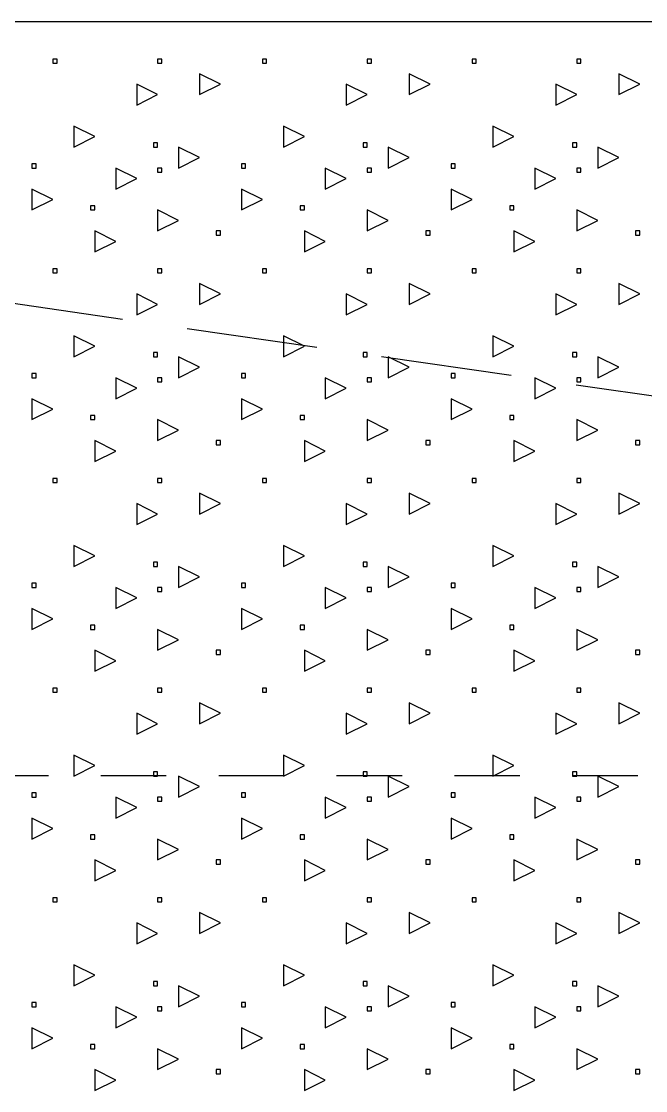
# Model space of a CAD drawing. Header units: metres. Extents: x -220 to 294, y -29 to 18.
# Drawn here: x -7.974 to -6.782, y -5.501 to -3.462 of the extents above; entities that cross this region are included whole.
import ezdxf

# ---------------------------------------------------------------- set-up
doc = ezdxf.new("R2010")
doc.units = ezdxf.units.M
doc.header["$MEASUREMENT"] = 0
doc.linetypes.add('DASHED2', pattern=[0.375, 0.25, -0.125])
doc.linetypes.add('DASHED4', pattern=[0.1875, 0.125, -0.0625])
for name, color, linetype in [('Cizgi', 7, 'Continuous'), ('Rota', 7, 'Continuous'), ('Tarama', 7, 'Continuous')]:
    doc.layers.add(name, color=color, linetype=linetype)

msp = doc.modelspace()

# ---------------------------------------------------------------- linework, layer by layer
at = {"layer": 'Cizgi', "color": 18, "linetype": 'Continuous', "lineweight": -3}
msp.add_lwpolyline([(-10.5017, -3.4616), (-5.233, -3.4616)], dxfattribs=at)
at = {"layer": 'Cizgi', "color": 73, "linetype": 'DASHED4', "lineweight": -3}
msp.add_lwpolyline([(-12.0971, -4.9), (-5.233, -4.9)], dxfattribs=at)
at = {"layer": 'Rota', "color": 95, "linetype": 'DASHED2', "lineweight": -3}
msp.add_lwpolyline([(-5.183, -4.4057), (-9.0951, -3.8402)], dxfattribs=at)
at = {"layer": 'Tarama', "color": 251, "linetype": 'Continuous', "lineweight": -3}
for points in [[(-7.9057, -3.5334), (-7.9137, -3.5334)], [(-7.9137, -3.5334), (-7.9137, -3.5414)], [(-7.9137, -3.5414), (-7.9057, -3.5414)], [(-7.9057, -3.5414), (-7.9057, -3.5334)], [(-7.7057, -3.5334), (-7.7137, -3.5334)], [(-7.7137, -3.5334), (-7.7137, -3.5414)], [(-7.7137, -3.5414), (-7.7057, -3.5414)], [(-7.7057, -3.5414), (-7.7057, -3.5334)], [(-7.5057, -3.5334), (-7.5137, -3.5334)], [(-7.5137, -3.5334), (-7.5137, -3.5414)], [(-7.5137, -3.5414), (-7.5057, -3.5414)], [(-7.5057, -3.5414), (-7.5057, -3.5334)], [(-7.3057, -3.5334), (-7.3137, -3.5334)], [(-7.3137, -3.5334), (-7.3137, -3.5414)], [(-7.3137, -3.5414), (-7.3057, -3.5414)], [(-7.3057, -3.5414), (-7.3057, -3.5334)], [(-7.1057, -3.5334), (-7.1137, -3.5334)], [(-7.1137, -3.5334), (-7.1137, -3.5414)], [(-7.1137, -3.5414), (-7.1057, -3.5414)], [(-7.1057, -3.5414), (-7.1057, -3.5334)], [(-6.9057, -3.5334), (-6.9137, -3.5334)], [(-6.9137, -3.5334), (-6.9137, -3.5414)], [(-6.9137, -3.5414), (-6.9057, -3.5414)], [(-6.9057, -3.5414), (-6.9057, -3.5334)], [(-7.5937, -3.5814), (-7.6337, -3.5614)], [(-7.6337, -3.5614), (-7.6337, -3.6014)], [(-7.1937, -3.5814), (-7.2337, -3.5614)], [(-7.2337, -3.5614), (-7.2337, -3.6014)], [(-6.7937, -3.5814), (-6.8337, -3.5614)], [(-6.8337, -3.5614), (-6.8337, -3.6014)], [(-7.7137, -3.6014), (-7.7537, -3.5814)], [(-7.7537, -3.5814), (-7.7537, -3.6214)], [(-7.6337, -3.6014), (-7.5937, -3.5814)], [(-7.3137, -3.6014), (-7.3537, -3.5814)], [(-7.3537, -3.5814), (-7.3537, -3.6214)], [(-7.2337, -3.6014), (-7.1937, -3.5814)], [(-6.9137, -3.6014), (-6.9537, -3.5814)], [(-6.9537, -3.5814), (-6.9537, -3.6214)], [(-6.8337, -3.6014), (-6.7937, -3.5814)], [(-7.7537, -3.6214), (-7.7137, -3.6014)], [(-7.3537, -3.6214), (-7.3137, -3.6014)], [(-6.9537, -3.6214), (-6.9137, -3.6014)], [(-7.8337, -3.6814), (-7.8737, -3.6614)], [(-7.8737, -3.6614), (-7.8737, -3.7014)], [(-7.4337, -3.6814), (-7.4737, -3.6614)], [(-7.4737, -3.6614), (-7.4737, -3.7014)], [(-7.0337, -3.6814), (-7.0737, -3.6614)], [(-7.0737, -3.6614), (-7.0737, -3.7014)], [(-7.8737, -3.7014), (-7.8337, -3.6814)], [(-7.4737, -3.7014), (-7.4337, -3.6814)], [(-7.0737, -3.7014), (-7.0337, -3.6814)], [(-7.7137, -3.6934), (-7.7217, -3.6934)], [(-7.7217, -3.6934), (-7.7217, -3.7014)], [(-7.7217, -3.7014), (-7.7137, -3.7014)], [(-7.7137, -3.7014), (-7.7137, -3.6934)], [(-7.6337, -3.7214), (-7.6737, -3.7014)], [(-7.6737, -3.7014), (-7.6737, -3.7414)], [(-7.3137, -3.6934), (-7.3217, -3.6934)], [(-7.3217, -3.6934), (-7.3217, -3.7014)], [(-7.3217, -3.7014), (-7.3137, -3.7014)], [(-7.3137, -3.7014), (-7.3137, -3.6934)], [(-7.2337, -3.7214), (-7.2737, -3.7014)], [(-7.2737, -3.7014), (-7.2737, -3.7414)], [(-6.9137, -3.6934), (-6.9217, -3.6934)], [(-6.9217, -3.6934), (-6.9217, -3.7014)], [(-6.9217, -3.7014), (-6.9137, -3.7014)], [(-6.9137, -3.7014), (-6.9137, -3.6934)], [(-6.8337, -3.7214), (-6.8737, -3.7014)], [(-6.8737, -3.7014), (-6.8737, -3.7414)], [(-7.6737, -3.7414), (-7.6337, -3.7214)], [(-7.2737, -3.7414), (-7.2337, -3.7214)], [(-6.8737, -3.7414), (-6.8337, -3.7214)], [(-7.9457, -3.7334), (-7.9537, -3.7334)], [(-7.9537, -3.7334), (-7.9537, -3.7414)], [(-7.9537, -3.7414), (-7.9457, -3.7414)], [(-7.9457, -3.7414), (-7.9457, -3.7334)], [(-7.7537, -3.7614), (-7.7937, -3.7414)], [(-7.7937, -3.7414), (-7.7937, -3.7814)], [(-7.7057, -3.7414), (-7.7137, -3.7414)], [(-7.7137, -3.7414), (-7.7137, -3.7494)], [(-7.7137, -3.7494), (-7.7057, -3.7494)], [(-7.7057, -3.7494), (-7.7057, -3.7414)], [(-7.5457, -3.7334), (-7.5537, -3.7334)], [(-7.5537, -3.7334), (-7.5537, -3.7414)], [(-7.5537, -3.7414), (-7.5457, -3.7414)], [(-7.5457, -3.7414), (-7.5457, -3.7334)], [(-7.3537, -3.7614), (-7.3937, -3.7414)], [(-7.3937, -3.7414), (-7.3937, -3.7814)], [(-7.3057, -3.7414), (-7.3137, -3.7414)], [(-7.3137, -3.7414), (-7.3137, -3.7494)], [(-7.3137, -3.7494), (-7.3057, -3.7494)], [(-7.3057, -3.7494), (-7.3057, -3.7414)], [(-7.1457, -3.7334), (-7.1537, -3.7334)], [(-7.1537, -3.7334), (-7.1537, -3.7414)], [(-7.1537, -3.7414), (-7.1457, -3.7414)], [(-7.1457, -3.7414), (-7.1457, -3.7334)], [(-6.9537, -3.7614), (-6.9937, -3.7414)], [(-6.9937, -3.7414), (-6.9937, -3.7814)], [(-6.9057, -3.7414), (-6.9137, -3.7414)], [(-6.9137, -3.7414), (-6.9137, -3.7494)], [(-6.9137, -3.7494), (-6.9057, -3.7494)], [(-6.9057, -3.7494), (-6.9057, -3.7414)], [(-7.7937, -3.7814), (-7.7537, -3.7614)], [(-7.3937, -3.7814), (-7.3537, -3.7614)], [(-6.9937, -3.7814), (-6.9537, -3.7614)], [(-7.9137, -3.8014), (-7.9537, -3.7814)], [(-7.9537, -3.7814), (-7.9537, -3.8214)], [(-7.5137, -3.8014), (-7.5537, -3.7814)], [(-7.5537, -3.7814), (-7.5537, -3.8214)], [(-7.1137, -3.8014), (-7.1537, -3.7814)], [(-7.1537, -3.7814), (-7.1537, -3.8214)], [(-7.9537, -3.8214), (-7.9137, -3.8014)], [(-7.8337, -3.8134), (-7.8417, -3.8134)], [(-7.8417, -3.8134), (-7.8417, -3.8214)], [(-7.8337, -3.8214), (-7.8337, -3.8134)], [(-7.5537, -3.8214), (-7.5137, -3.8014)], [(-7.4337, -3.8134), (-7.4417, -3.8134)], [(-7.4417, -3.8134), (-7.4417, -3.8214)], [(-7.4337, -3.8214), (-7.4337, -3.8134)], [(-7.1537, -3.8214), (-7.1137, -3.8014)], [(-7.0337, -3.8134), (-7.0417, -3.8134)], [(-7.0417, -3.8134), (-7.0417, -3.8214)], [(-7.0337, -3.8214), (-7.0337, -3.8134)], [(-7.8417, -3.8214), (-7.8337, -3.8214)], [(-7.6737, -3.8414), (-7.7137, -3.8214)], [(-7.7137, -3.8214), (-7.7137, -3.8614)], [(-7.4417, -3.8214), (-7.4337, -3.8214)], [(-7.2737, -3.8414), (-7.3137, -3.8214)], [(-7.3137, -3.8214), (-7.3137, -3.8614)], [(-7.0417, -3.8214), (-7.0337, -3.8214)], [(-6.8737, -3.8414), (-6.9137, -3.8214)], [(-6.9137, -3.8214), (-6.9137, -3.8614)], [(-7.7137, -3.8614), (-7.6737, -3.8414)], [(-7.3137, -3.8614), (-7.2737, -3.8414)], [(-6.9137, -3.8614), (-6.8737, -3.8414)], [(-7.7937, -3.8814), (-7.8337, -3.8614)], [(-7.8337, -3.8614), (-7.8337, -3.9014)], [(-7.5937, -3.8614), (-7.6017, -3.8614)], [(-7.6017, -3.8614), (-7.6017, -3.8694)], [(-7.6017, -3.8694), (-7.5937, -3.8694)], [(-7.5937, -3.8694), (-7.5937, -3.8614)], [(-7.3937, -3.8814), (-7.4337, -3.8614)], [(-7.4337, -3.8614), (-7.4337, -3.9014)], [(-7.1937, -3.8614), (-7.2017, -3.8614)], [(-7.2017, -3.8614), (-7.2017, -3.8694)], [(-7.2017, -3.8694), (-7.1937, -3.8694)], [(-7.1937, -3.8694), (-7.1937, -3.8614)], [(-6.9937, -3.8814), (-7.0337, -3.8614)], [(-7.0337, -3.8614), (-7.0337, -3.9014)], [(-6.7937, -3.8614), (-6.8017, -3.8614)], [(-6.8017, -3.8614), (-6.8017, -3.8694)], [(-6.8017, -3.8694), (-6.7937, -3.8694)], [(-6.7937, -3.8694), (-6.7937, -3.8614)], [(-7.8337, -3.9014), (-7.7937, -3.8814)], [(-7.4337, -3.9014), (-7.3937, -3.8814)], [(-7.0337, -3.9014), (-6.9937, -3.8814)], [(-7.9057, -3.9334), (-7.9137, -3.9334)], [(-7.9137, -3.9334), (-7.9137, -3.9414)], [(-7.9057, -3.9414), (-7.9057, -3.9334)], [(-7.7057, -3.9334), (-7.7137, -3.9334)], [(-7.7137, -3.9334), (-7.7137, -3.9414)], [(-7.7057, -3.9414), (-7.7057, -3.9334)], [(-7.5057, -3.9334), (-7.5137, -3.9334)], [(-7.5137, -3.9334), (-7.5137, -3.9414)], [(-7.5057, -3.9414), (-7.5057, -3.9334)], [(-7.3057, -3.9334), (-7.3137, -3.9334)], [(-7.3137, -3.9334), (-7.3137, -3.9414)], [(-7.3057, -3.9414), (-7.3057, -3.9334)], [(-7.1057, -3.9334), (-7.1137, -3.9334)], [(-7.1137, -3.9334), (-7.1137, -3.9414)], [(-7.1057, -3.9414), (-7.1057, -3.9334)], [(-6.9057, -3.9334), (-6.9137, -3.9334)], [(-6.9137, -3.9334), (-6.9137, -3.9414)], [(-6.9057, -3.9414), (-6.9057, -3.9334)], [(-7.9137, -3.9414), (-7.9057, -3.9414)], [(-7.7137, -3.9414), (-7.7057, -3.9414)], [(-7.5137, -3.9414), (-7.5057, -3.9414)], [(-7.3137, -3.9414), (-7.3057, -3.9414)], [(-7.1137, -3.9414), (-7.1057, -3.9414)], [(-6.9137, -3.9414), (-6.9057, -3.9414)], [(-7.5937, -3.9814), (-7.6337, -3.9614)], [(-7.6337, -3.9614), (-7.6337, -4.0014)], [(-7.1937, -3.9814), (-7.2337, -3.9614)], [(-7.2337, -3.9614), (-7.2337, -4.0014)], [(-6.7937, -3.9814), (-6.8337, -3.9614)], [(-6.8337, -3.9614), (-6.8337, -4.0014)], [(-7.7137, -4.0014), (-7.7537, -3.9814)], [(-7.7537, -3.9814), (-7.7537, -4.0214)], [(-7.6337, -4.0014), (-7.5937, -3.9814)], [(-7.3137, -4.0014), (-7.3537, -3.9814)], [(-7.3537, -3.9814), (-7.3537, -4.0214)], [(-7.2337, -4.0014), (-7.1937, -3.9814)], [(-6.9137, -4.0014), (-6.9537, -3.9814)], [(-6.9537, -3.9814), (-6.9537, -4.0214)], [(-6.8337, -4.0014), (-6.7937, -3.9814)], [(-7.7537, -4.0214), (-7.7137, -4.0014)], [(-7.3537, -4.0214), (-7.3137, -4.0014)], [(-6.9537, -4.0214), (-6.9137, -4.0014)], [(-7.8337, -4.0814), (-7.8737, -4.0614)], [(-7.8737, -4.0614), (-7.8737, -4.1014)], [(-7.4337, -4.0814), (-7.4737, -4.0614)], [(-7.4737, -4.0614), (-7.4737, -4.1014)], [(-7.0337, -4.0814), (-7.0737, -4.0614)], [(-7.0737, -4.0614), (-7.0737, -4.1014)], [(-7.8737, -4.1014), (-7.8337, -4.0814)], [(-7.7137, -4.0934), (-7.7217, -4.0934)], [(-7.7217, -4.0934), (-7.7217, -4.1014)], [(-7.7137, -4.1014), (-7.7137, -4.0934)], [(-7.4737, -4.1014), (-7.4337, -4.0814)], [(-7.3137, -4.0934), (-7.3217, -4.0934)], [(-7.3217, -4.0934), (-7.3217, -4.1014)], [(-7.3137, -4.1014), (-7.3137, -4.0934)], [(-7.0737, -4.1014), (-7.0337, -4.0814)], [(-6.9137, -4.0934), (-6.9217, -4.0934)], [(-6.9217, -4.0934), (-6.9217, -4.1014)], [(-6.9137, -4.1014), (-6.9137, -4.0934)], [(-7.7217, -4.1014), (-7.7137, -4.1014)], [(-7.6337, -4.1214), (-7.6737, -4.1014)], [(-7.6737, -4.1014), (-7.6737, -4.1414)], [(-7.3217, -4.1014), (-7.3137, -4.1014)], [(-7.2337, -4.1214), (-7.2737, -4.1014)], [(-7.2737, -4.1014), (-7.2737, -4.1414)], [(-6.9217, -4.1014), (-6.9137, -4.1014)], [(-6.8337, -4.1214), (-6.8737, -4.1014)], [(-6.8737, -4.1014), (-6.8737, -4.1414)], [(-7.9457, -4.1334), (-7.9537, -4.1334)], [(-7.9537, -4.1334), (-7.9537, -4.1414)], [(-7.9457, -4.1414), (-7.9457, -4.1334)], [(-7.6737, -4.1414), (-7.6337, -4.1214)], [(-7.5457, -4.1334), (-7.5537, -4.1334)], [(-7.5537, -4.1334), (-7.5537, -4.1414)], [(-7.5457, -4.1414), (-7.5457, -4.1334)], [(-7.2737, -4.1414), (-7.2337, -4.1214)], [(-7.1457, -4.1334), (-7.1537, -4.1334)], [(-7.1537, -4.1334), (-7.1537, -4.1414)], [(-7.1457, -4.1414), (-7.1457, -4.1334)], [(-6.8737, -4.1414), (-6.8337, -4.1214)], [(-7.9537, -4.1414), (-7.9457, -4.1414)], [(-7.7537, -4.1614), (-7.7937, -4.1414)], [(-7.7937, -4.1414), (-7.7937, -4.1814)], [(-7.7057, -4.1414), (-7.7137, -4.1414)], [(-7.7137, -4.1414), (-7.7137, -4.1494)], [(-7.7137, -4.1494), (-7.7057, -4.1494)], [(-7.7057, -4.1494), (-7.7057, -4.1414)], [(-7.5537, -4.1414), (-7.5457, -4.1414)], [(-7.3537, -4.1614), (-7.3937, -4.1414)], [(-7.3937, -4.1414), (-7.3937, -4.1814)], [(-7.3057, -4.1414), (-7.3137, -4.1414)], [(-7.3137, -4.1414), (-7.3137, -4.1494)], [(-7.3137, -4.1494), (-7.3057, -4.1494)], [(-7.3057, -4.1494), (-7.3057, -4.1414)], [(-7.1537, -4.1414), (-7.1457, -4.1414)], [(-6.9537, -4.1614), (-6.9937, -4.1414)], [(-6.9937, -4.1414), (-6.9937, -4.1814)], [(-6.9057, -4.1414), (-6.9137, -4.1414)], [(-6.9137, -4.1414), (-6.9137, -4.1494)], [(-6.9137, -4.1494), (-6.9057, -4.1494)], [(-6.9057, -4.1494), (-6.9057, -4.1414)], [(-7.9137, -4.2014), (-7.9537, -4.1814)], [(-7.9537, -4.1814), (-7.9537, -4.2214)], [(-7.7937, -4.1814), (-7.7537, -4.1614)], [(-7.5137, -4.2014), (-7.5537, -4.1814)], [(-7.5537, -4.1814), (-7.5537, -4.2214)], [(-7.3937, -4.1814), (-7.3537, -4.1614)], [(-7.1137, -4.2014), (-7.1537, -4.1814)], [(-7.1537, -4.1814), (-7.1537, -4.2214)], [(-6.9937, -4.1814), (-6.9537, -4.1614)], [(-7.9537, -4.2214), (-7.9137, -4.2014)], [(-7.5537, -4.2214), (-7.5137, -4.2014)], [(-7.1537, -4.2214), (-7.1137, -4.2014)], [(-7.8337, -4.2134), (-7.8417, -4.2134)], [(-7.8417, -4.2134), (-7.8417, -4.2214)], [(-7.8417, -4.2214), (-7.8337, -4.2214)], [(-7.8337, -4.2214), (-7.8337, -4.2134)], [(-7.6737, -4.2414), (-7.7137, -4.2214)], [(-7.7137, -4.2214), (-7.7137, -4.2614)], [(-7.4337, -4.2134), (-7.4417, -4.2134)], [(-7.4417, -4.2134), (-7.4417, -4.2214)], [(-7.4417, -4.2214), (-7.4337, -4.2214)], [(-7.4337, -4.2214), (-7.4337, -4.2134)], [(-7.2737, -4.2414), (-7.3137, -4.2214)], [(-7.3137, -4.2214), (-7.3137, -4.2614)], [(-7.0337, -4.2134), (-7.0417, -4.2134)], [(-7.0417, -4.2134), (-7.0417, -4.2214)], [(-7.0417, -4.2214), (-7.0337, -4.2214)], [(-7.0337, -4.2214), (-7.0337, -4.2134)], [(-6.8737, -4.2414), (-6.9137, -4.2214)], [(-6.9137, -4.2214), (-6.9137, -4.2614)], [(-7.7137, -4.2614), (-7.6737, -4.2414)], [(-7.3137, -4.2614), (-7.2737, -4.2414)], [(-6.9137, -4.2614), (-6.8737, -4.2414)], [(-7.7937, -4.2814), (-7.8337, -4.2614)], [(-7.8337, -4.2614), (-7.8337, -4.3014)], [(-7.5937, -4.2614), (-7.6017, -4.2614)], [(-7.6017, -4.2614), (-7.6017, -4.2694)], [(-7.5937, -4.2694), (-7.5937, -4.2614)], [(-7.3937, -4.2814), (-7.4337, -4.2614)], [(-7.4337, -4.2614), (-7.4337, -4.3014)], [(-7.1937, -4.2614), (-7.2017, -4.2614)], [(-7.2017, -4.2614), (-7.2017, -4.2694)], [(-7.1937, -4.2694), (-7.1937, -4.2614)], [(-6.9937, -4.2814), (-7.0337, -4.2614)], [(-7.0337, -4.2614), (-7.0337, -4.3014)], [(-6.7937, -4.2614), (-6.8017, -4.2614)], [(-6.8017, -4.2614), (-6.8017, -4.2694)], [(-6.7937, -4.2694), (-6.7937, -4.2614)], [(-7.8337, -4.3014), (-7.7937, -4.2814)], [(-7.6017, -4.2694), (-7.5937, -4.2694)], [(-7.4337, -4.3014), (-7.3937, -4.2814)], [(-7.2017, -4.2694), (-7.1937, -4.2694)], [(-7.0337, -4.3014), (-6.9937, -4.2814)], [(-6.8017, -4.2694), (-6.7937, -4.2694)], [(-7.9057, -4.3334), (-7.9137, -4.3334)], [(-7.9137, -4.3334), (-7.9137, -4.3414)], [(-7.9137, -4.3414), (-7.9057, -4.3414)], [(-7.9057, -4.3414), (-7.9057, -4.3334)], [(-7.7057, -4.3334), (-7.7137, -4.3334)], [(-7.7137, -4.3334), (-7.7137, -4.3414)], [(-7.7137, -4.3414), (-7.7057, -4.3414)], [(-7.7057, -4.3414), (-7.7057, -4.3334)], [(-7.5057, -4.3334), (-7.5137, -4.3334)], [(-7.5137, -4.3334), (-7.5137, -4.3414)], [(-7.5137, -4.3414), (-7.5057, -4.3414)], [(-7.5057, -4.3414), (-7.5057, -4.3334)], [(-7.3057, -4.3334), (-7.3137, -4.3334)], [(-7.3137, -4.3334), (-7.3137, -4.3414)], [(-7.3137, -4.3414), (-7.3057, -4.3414)], [(-7.3057, -4.3414), (-7.3057, -4.3334)], [(-7.1057, -4.3334), (-7.1137, -4.3334)], [(-7.1137, -4.3334), (-7.1137, -4.3414)], [(-7.1137, -4.3414), (-7.1057, -4.3414)], [(-7.1057, -4.3414), (-7.1057, -4.3334)], [(-6.9057, -4.3334), (-6.9137, -4.3334)], [(-6.9137, -4.3334), (-6.9137, -4.3414)], [(-6.9137, -4.3414), (-6.9057, -4.3414)], [(-6.9057, -4.3414), (-6.9057, -4.3334)], [(-7.5937, -4.3814), (-7.6337, -4.3614)], [(-7.6337, -4.3614), (-7.6337, -4.4014)], [(-7.1937, -4.3814), (-7.2337, -4.3614)], [(-7.2337, -4.3614), (-7.2337, -4.4014)], [(-6.7937, -4.3814), (-6.8337, -4.3614)], [(-6.8337, -4.3614), (-6.8337, -4.4014)], [(-7.7137, -4.4014), (-7.7537, -4.3814)], [(-7.7537, -4.3814), (-7.7537, -4.4214)], [(-7.6337, -4.4014), (-7.5937, -4.3814)], [(-7.3137, -4.4014), (-7.3537, -4.3814)], [(-7.3537, -4.3814), (-7.3537, -4.4214)], [(-7.2337, -4.4014), (-7.1937, -4.3814)], [(-6.9137, -4.4014), (-6.9537, -4.3814)], [(-6.9537, -4.3814), (-6.9537, -4.4214)], [(-6.8337, -4.4014), (-6.7937, -4.3814)], [(-7.7537, -4.4214), (-7.7137, -4.4014)], [(-7.3537, -4.4214), (-7.3137, -4.4014)], [(-6.9537, -4.4214), (-6.9137, -4.4014)], [(-7.8337, -4.4814), (-7.8737, -4.4614)], [(-7.8737, -4.4614), (-7.8737, -4.5014)], [(-7.4337, -4.4814), (-7.4737, -4.4614)], [(-7.4737, -4.4614), (-7.4737, -4.5014)], [(-7.0337, -4.4814), (-7.0737, -4.4614)], [(-7.0737, -4.4614), (-7.0737, -4.5014)], [(-7.8737, -4.5014), (-7.8337, -4.4814)], [(-7.4737, -4.5014), (-7.4337, -4.4814)], [(-7.0737, -4.5014), (-7.0337, -4.4814)], [(-7.7137, -4.4934), (-7.7217, -4.4934)], [(-7.7217, -4.4934), (-7.7217, -4.5014)], [(-7.7217, -4.5014), (-7.7137, -4.5014)], [(-7.7137, -4.5014), (-7.7137, -4.4934)], [(-7.6337, -4.5214), (-7.6737, -4.5014)], [(-7.6737, -4.5014), (-7.6737, -4.5414)], [(-7.3137, -4.4934), (-7.3217, -4.4934)], [(-7.3217, -4.4934), (-7.3217, -4.5014)], [(-7.3217, -4.5014), (-7.3137, -4.5014)], [(-7.3137, -4.5014), (-7.3137, -4.4934)], [(-7.2337, -4.5214), (-7.2737, -4.5014)], [(-7.2737, -4.5014), (-7.2737, -4.5414)], [(-6.9137, -4.4934), (-6.9217, -4.4934)], [(-6.9217, -4.4934), (-6.9217, -4.5014)], [(-6.9217, -4.5014), (-6.9137, -4.5014)], [(-6.9137, -4.5014), (-6.9137, -4.4934)], [(-6.8337, -4.5214), (-6.8737, -4.5014)], [(-6.8737, -4.5014), (-6.8737, -4.5414)], [(-7.6737, -4.5414), (-7.6337, -4.5214)], [(-7.2737, -4.5414), (-7.2337, -4.5214)], [(-6.8737, -4.5414), (-6.8337, -4.5214)], [(-7.9457, -4.5334), (-7.9537, -4.5334)], [(-7.9537, -4.5334), (-7.9537, -4.5414)], [(-7.9537, -4.5414), (-7.9457, -4.5414)], [(-7.9457, -4.5414), (-7.9457, -4.5334)], [(-7.7537, -4.5614), (-7.7937, -4.5414)], [(-7.7937, -4.5414), (-7.7937, -4.5814)], [(-7.7057, -4.5414), (-7.7137, -4.5414)], [(-7.7137, -4.5414), (-7.7137, -4.5494)], [(-7.7057, -4.5494), (-7.7057, -4.5414)], [(-7.5457, -4.5334), (-7.5537, -4.5334)], [(-7.5537, -4.5334), (-7.5537, -4.5414)], [(-7.5537, -4.5414), (-7.5457, -4.5414)], [(-7.5457, -4.5414), (-7.5457, -4.5334)], [(-7.3537, -4.5614), (-7.3937, -4.5414)], [(-7.3937, -4.5414), (-7.3937, -4.5814)], [(-7.3057, -4.5414), (-7.3137, -4.5414)], [(-7.3137, -4.5414), (-7.3137, -4.5494)], [(-7.3057, -4.5494), (-7.3057, -4.5414)], [(-7.1457, -4.5334), (-7.1537, -4.5334)], [(-7.1537, -4.5334), (-7.1537, -4.5414)], [(-7.1537, -4.5414), (-7.1457, -4.5414)], [(-7.1457, -4.5414), (-7.1457, -4.5334)], [(-6.9537, -4.5614), (-6.9937, -4.5414)], [(-6.9937, -4.5414), (-6.9937, -4.5814)], [(-6.9057, -4.5414), (-6.9137, -4.5414)], [(-6.9137, -4.5414), (-6.9137, -4.5494)], [(-6.9057, -4.5494), (-6.9057, -4.5414)], [(-7.7937, -4.5814), (-7.7537, -4.5614)], [(-7.7137, -4.5494), (-7.7057, -4.5494)], [(-7.3937, -4.5814), (-7.3537, -4.5614)], [(-7.3137, -4.5494), (-7.3057, -4.5494)], [(-6.9937, -4.5814), (-6.9537, -4.5614)], [(-6.9137, -4.5494), (-6.9057, -4.5494)], [(-7.9137, -4.6014), (-7.9537, -4.5814)], [(-7.9537, -4.5814), (-7.9537, -4.6214)], [(-7.5137, -4.6014), (-7.5537, -4.5814)], [(-7.5537, -4.5814), (-7.5537, -4.6214)], [(-7.1137, -4.6014), (-7.1537, -4.5814)], [(-7.1537, -4.5814), (-7.1537, -4.6214)], [(-7.9537, -4.6214), (-7.9137, -4.6014)], [(-7.5537, -4.6214), (-7.5137, -4.6014)], [(-7.1537, -4.6214), (-7.1137, -4.6014)], [(-7.8337, -4.6134), (-7.8417, -4.6134)], [(-7.8417, -4.6134), (-7.8417, -4.6214)], [(-7.8417, -4.6214), (-7.8337, -4.6214)], [(-7.8337, -4.6214), (-7.8337, -4.6134)], [(-7.6737, -4.6414), (-7.7137, -4.6214)], [(-7.7137, -4.6214), (-7.7137, -4.6614)], [(-7.4337, -4.6134), (-7.4417, -4.6134)], [(-7.4417, -4.6134), (-7.4417, -4.6214)], [(-7.4417, -4.6214), (-7.4337, -4.6214)], [(-7.4337, -4.6214), (-7.4337, -4.6134)], [(-7.2737, -4.6414), (-7.3137, -4.6214)], [(-7.3137, -4.6214), (-7.3137, -4.6614)], [(-7.0337, -4.6134), (-7.0417, -4.6134)], [(-7.0417, -4.6134), (-7.0417, -4.6214)], [(-7.0417, -4.6214), (-7.0337, -4.6214)], [(-7.0337, -4.6214), (-7.0337, -4.6134)], [(-6.8737, -4.6414), (-6.9137, -4.6214)], [(-6.9137, -4.6214), (-6.9137, -4.6614)], [(-7.7137, -4.6614), (-7.6737, -4.6414)], [(-7.3137, -4.6614), (-7.2737, -4.6414)], [(-6.9137, -4.6614), (-6.8737, -4.6414)], [(-7.7937, -4.6814), (-7.8337, -4.6614)], [(-7.8337, -4.6614), (-7.8337, -4.7014)], [(-7.5937, -4.6614), (-7.6017, -4.6614)], [(-7.6017, -4.6614), (-7.6017, -4.6694)], [(-7.6017, -4.6694), (-7.5937, -4.6694)], [(-7.5937, -4.6694), (-7.5937, -4.6614)], [(-7.3937, -4.6814), (-7.4337, -4.6614)], [(-7.4337, -4.6614), (-7.4337, -4.7014)], [(-7.1937, -4.6614), (-7.2017, -4.6614)], [(-7.2017, -4.6614), (-7.2017, -4.6694)], [(-7.2017, -4.6694), (-7.1937, -4.6694)], [(-7.1937, -4.6694), (-7.1937, -4.6614)], [(-6.9937, -4.6814), (-7.0337, -4.6614)], [(-7.0337, -4.6614), (-7.0337, -4.7014)], [(-6.7937, -4.6614), (-6.8017, -4.6614)], [(-6.8017, -4.6614), (-6.8017, -4.6694)], [(-6.8017, -4.6694), (-6.7937, -4.6694)], [(-6.7937, -4.6694), (-6.7937, -4.6614)], [(-7.8337, -4.7014), (-7.7937, -4.6814)], [(-7.4337, -4.7014), (-7.3937, -4.6814)], [(-7.0337, -4.7014), (-6.9937, -4.6814)], [(-7.9057, -4.7334), (-7.9137, -4.7334)], [(-7.9137, -4.7334), (-7.9137, -4.7414)], [(-7.9137, -4.7414), (-7.9057, -4.7414)], [(-7.9057, -4.7414), (-7.9057, -4.7334)], [(-7.7057, -4.7334), (-7.7137, -4.7334)], [(-7.7137, -4.7334), (-7.7137, -4.7414)], [(-7.7137, -4.7414), (-7.7057, -4.7414)], [(-7.7057, -4.7414), (-7.7057, -4.7334)], [(-7.5057, -4.7334), (-7.5137, -4.7334)], [(-7.5137, -4.7334), (-7.5137, -4.7414)], [(-7.5137, -4.7414), (-7.5057, -4.7414)], [(-7.5057, -4.7414), (-7.5057, -4.7334)], [(-7.3057, -4.7334), (-7.3137, -4.7334)], [(-7.3137, -4.7334), (-7.3137, -4.7414)], [(-7.3137, -4.7414), (-7.3057, -4.7414)], [(-7.3057, -4.7414), (-7.3057, -4.7334)], [(-7.1057, -4.7334), (-7.1137, -4.7334)], [(-7.1137, -4.7334), (-7.1137, -4.7414)], [(-7.1137, -4.7414), (-7.1057, -4.7414)], [(-7.1057, -4.7414), (-7.1057, -4.7334)], [(-6.9057, -4.7334), (-6.9137, -4.7334)], [(-6.9137, -4.7334), (-6.9137, -4.7414)], [(-6.9137, -4.7414), (-6.9057, -4.7414)], [(-6.9057, -4.7414), (-6.9057, -4.7334)], [(-7.5937, -4.7814), (-7.6337, -4.7614)], [(-7.6337, -4.7614), (-7.6337, -4.8014)], [(-7.1937, -4.7814), (-7.2337, -4.7614)], [(-7.2337, -4.7614), (-7.2337, -4.8014)], [(-6.7937, -4.7814), (-6.8337, -4.7614)], [(-6.8337, -4.7614), (-6.8337, -4.8014)], [(-7.7137, -4.8014), (-7.7537, -4.7814)], [(-7.7537, -4.7814), (-7.7537, -4.8214)], [(-7.6337, -4.8014), (-7.5937, -4.7814)], [(-7.3137, -4.8014), (-7.3537, -4.7814)], [(-7.3537, -4.7814), (-7.3537, -4.8214)], [(-7.2337, -4.8014), (-7.1937, -4.7814)], [(-6.9137, -4.8014), (-6.9537, -4.7814)], [(-6.9537, -4.7814), (-6.9537, -4.8214)], [(-6.8337, -4.8014), (-6.7937, -4.7814)], [(-7.7537, -4.8214), (-7.7137, -4.8014)], [(-7.3537, -4.8214), (-7.3137, -4.8014)], [(-6.9537, -4.8214), (-6.9137, -4.8014)], [(-7.8337, -4.8814), (-7.8737, -4.8614)], [(-7.8737, -4.8614), (-7.8737, -4.9014)], [(-7.4337, -4.8814), (-7.4737, -4.8614)], [(-7.4737, -4.8614), (-7.4737, -4.9014)], [(-7.0337, -4.8814), (-7.0737, -4.8614)], [(-7.0737, -4.8614), (-7.0737, -4.9014)], [(-7.8737, -4.9014), (-7.8337, -4.8814)], [(-7.7137, -4.8934), (-7.7217, -4.8934)], [(-7.7217, -4.8934), (-7.7217, -4.9014)], [(-7.7137, -4.9014), (-7.7137, -4.8934)], [(-7.4737, -4.9014), (-7.4337, -4.8814)], [(-7.3137, -4.8934), (-7.3217, -4.8934)], [(-7.3217, -4.8934), (-7.3217, -4.9014)], [(-7.3137, -4.9014), (-7.3137, -4.8934)], [(-7.0737, -4.9014), (-7.0337, -4.8814)], [(-6.9137, -4.8934), (-6.9217, -4.8934)], [(-6.9217, -4.8934), (-6.9217, -4.9014)], [(-6.9137, -4.9014), (-6.9137, -4.8934)], [(-7.7217, -4.9014), (-7.7137, -4.9014)], [(-7.6337, -4.9214), (-7.6737, -4.9014)], [(-7.6737, -4.9014), (-7.6737, -4.9414)], [(-7.3217, -4.9014), (-7.3137, -4.9014)], [(-7.2337, -4.9214), (-7.2737, -4.9014)], [(-7.2737, -4.9014), (-7.2737, -4.9414)], [(-6.9217, -4.9014), (-6.9137, -4.9014)], [(-6.8337, -4.9214), (-6.8737, -4.9014)], [(-6.8737, -4.9014), (-6.8737, -4.9414)], [(-7.9457, -4.9334), (-7.9537, -4.9334)], [(-7.9537, -4.9334), (-7.9537, -4.9414)], [(-7.9457, -4.9414), (-7.9457, -4.9334)], [(-7.6737, -4.9414), (-7.6337, -4.9214)], [(-7.5457, -4.9334), (-7.5537, -4.9334)], [(-7.5537, -4.9334), (-7.5537, -4.9414)], [(-7.5457, -4.9414), (-7.5457, -4.9334)], [(-7.2737, -4.9414), (-7.2337, -4.9214)], [(-7.1457, -4.9334), (-7.1537, -4.9334)], [(-7.1537, -4.9334), (-7.1537, -4.9414)], [(-7.1457, -4.9414), (-7.1457, -4.9334)], [(-6.8737, -4.9414), (-6.8337, -4.9214)], [(-7.9537, -4.9414), (-7.9457, -4.9414)], [(-7.7537, -4.9614), (-7.7937, -4.9414)], [(-7.7937, -4.9414), (-7.7937, -4.9814)], [(-7.7057, -4.9414), (-7.7137, -4.9414)], [(-7.7137, -4.9414), (-7.7137, -4.9494)], [(-7.7137, -4.9494), (-7.7057, -4.9494)], [(-7.7057, -4.9494), (-7.7057, -4.9414)], [(-7.5537, -4.9414), (-7.5457, -4.9414)], [(-7.3537, -4.9614), (-7.3937, -4.9414)], [(-7.3937, -4.9414), (-7.3937, -4.9814)], [(-7.3057, -4.9414), (-7.3137, -4.9414)], [(-7.3137, -4.9414), (-7.3137, -4.9494)], [(-7.3137, -4.9494), (-7.3057, -4.9494)], [(-7.3057, -4.9494), (-7.3057, -4.9414)], [(-7.1537, -4.9414), (-7.1457, -4.9414)], [(-6.9537, -4.9614), (-6.9937, -4.9414)], [(-6.9937, -4.9414), (-6.9937, -4.9814)], [(-6.9057, -4.9414), (-6.9137, -4.9414)], [(-6.9137, -4.9414), (-6.9137, -4.9494)], [(-6.9137, -4.9494), (-6.9057, -4.9494)], [(-6.9057, -4.9494), (-6.9057, -4.9414)], [(-7.7937, -4.9814), (-7.7537, -4.9614)], [(-7.3937, -4.9814), (-7.3537, -4.9614)], [(-6.9937, -4.9814), (-6.9537, -4.9614)], [(-7.9137, -5.0014), (-7.9537, -4.9814)], [(-7.9537, -4.9814), (-7.9537, -5.0214)], [(-7.5137, -5.0014), (-7.5537, -4.9814)], [(-7.5537, -4.9814), (-7.5537, -5.0214)], [(-7.1137, -5.0014), (-7.1537, -4.9814)], [(-7.1537, -4.9814), (-7.1537, -5.0214)], [(-7.9537, -5.0214), (-7.9137, -5.0014)], [(-7.8337, -5.0134), (-7.8417, -5.0134)], [(-7.8417, -5.0134), (-7.8417, -5.0214)], [(-7.8337, -5.0214), (-7.8337, -5.0134)], [(-7.5537, -5.0214), (-7.5137, -5.0014)], [(-7.4337, -5.0134), (-7.4417, -5.0134)], [(-7.4417, -5.0134), (-7.4417, -5.0214)], [(-7.4337, -5.0214), (-7.4337, -5.0134)], [(-7.1537, -5.0214), (-7.1137, -5.0014)], [(-7.0337, -5.0134), (-7.0417, -5.0134)], [(-7.0417, -5.0134), (-7.0417, -5.0214)], [(-7.0337, -5.0214), (-7.0337, -5.0134)], [(-7.8417, -5.0214), (-7.8337, -5.0214)], [(-7.6737, -5.0414), (-7.7137, -5.0214)], [(-7.7137, -5.0214), (-7.7137, -5.0614)], [(-7.4417, -5.0214), (-7.4337, -5.0214)], [(-7.2737, -5.0414), (-7.3137, -5.0214)], [(-7.3137, -5.0214), (-7.3137, -5.0614)], [(-7.0417, -5.0214), (-7.0337, -5.0214)], [(-6.8737, -5.0414), (-6.9137, -5.0214)], [(-6.9137, -5.0214), (-6.9137, -5.0614)], [(-7.7137, -5.0614), (-7.6737, -5.0414)], [(-7.3137, -5.0614), (-7.2737, -5.0414)], [(-6.9137, -5.0614), (-6.8737, -5.0414)], [(-7.7937, -5.0814), (-7.8337, -5.0614)], [(-7.8337, -5.0614), (-7.8337, -5.1014)], [(-7.5937, -5.0614), (-7.6017, -5.0614)], [(-7.6017, -5.0614), (-7.6017, -5.0694)], [(-7.6017, -5.0694), (-7.5937, -5.0694)], [(-7.5937, -5.0694), (-7.5937, -5.0614)], [(-7.3937, -5.0814), (-7.4337, -5.0614)], [(-7.4337, -5.0614), (-7.4337, -5.1014)], [(-7.1937, -5.0614), (-7.2017, -5.0614)], [(-7.2017, -5.0614), (-7.2017, -5.0694)], [(-7.2017, -5.0694), (-7.1937, -5.0694)], [(-7.1937, -5.0694), (-7.1937, -5.0614)], [(-6.9937, -5.0814), (-7.0337, -5.0614)], [(-7.0337, -5.0614), (-7.0337, -5.1014)], [(-6.7937, -5.0614), (-6.8017, -5.0614)], [(-6.8017, -5.0614), (-6.8017, -5.0694)], [(-6.8017, -5.0694), (-6.7937, -5.0694)], [(-6.7937, -5.0694), (-6.7937, -5.0614)], [(-7.8337, -5.1014), (-7.7937, -5.0814)], [(-7.4337, -5.1014), (-7.3937, -5.0814)], [(-7.0337, -5.1014), (-6.9937, -5.0814)], [(-7.9057, -5.1334), (-7.9137, -5.1334)], [(-7.9137, -5.1334), (-7.9137, -5.1414)], [(-7.9057, -5.1414), (-7.9057, -5.1334)], [(-7.7057, -5.1334), (-7.7137, -5.1334)], [(-7.7137, -5.1334), (-7.7137, -5.1414)], [(-7.7057, -5.1414), (-7.7057, -5.1334)], [(-7.5057, -5.1334), (-7.5137, -5.1334)], [(-7.5137, -5.1334), (-7.5137, -5.1414)], [(-7.5057, -5.1414), (-7.5057, -5.1334)], [(-7.3057, -5.1334), (-7.3137, -5.1334)], [(-7.3137, -5.1334), (-7.3137, -5.1414)], [(-7.3057, -5.1414), (-7.3057, -5.1334)], [(-7.1057, -5.1334), (-7.1137, -5.1334)], [(-7.1137, -5.1334), (-7.1137, -5.1414)], [(-7.1057, -5.1414), (-7.1057, -5.1334)], [(-6.9057, -5.1334), (-6.9137, -5.1334)], [(-6.9137, -5.1334), (-6.9137, -5.1414)], [(-6.9057, -5.1414), (-6.9057, -5.1334)], [(-7.9137, -5.1414), (-7.9057, -5.1414)], [(-7.7137, -5.1414), (-7.7057, -5.1414)], [(-7.5137, -5.1414), (-7.5057, -5.1414)], [(-7.3137, -5.1414), (-7.3057, -5.1414)], [(-7.1137, -5.1414), (-7.1057, -5.1414)], [(-6.9137, -5.1414), (-6.9057, -5.1414)], [(-7.5937, -5.1814), (-7.6337, -5.1614)], [(-7.6337, -5.1614), (-7.6337, -5.2014)], [(-7.1937, -5.1814), (-7.2337, -5.1614)], [(-7.2337, -5.1614), (-7.2337, -5.2014)], [(-6.7937, -5.1814), (-6.8337, -5.1614)], [(-6.8337, -5.1614), (-6.8337, -5.2014)], [(-7.7137, -5.2014), (-7.7537, -5.1814)], [(-7.7537, -5.1814), (-7.7537, -5.2214)], [(-7.7537, -5.2214), (-7.7137, -5.2014)], [(-7.6337, -5.2014), (-7.5937, -5.1814)], [(-7.3137, -5.2014), (-7.3537, -5.1814)], [(-7.3537, -5.1814), (-7.3537, -5.2214)], [(-7.3537, -5.2214), (-7.3137, -5.2014)], [(-7.2337, -5.2014), (-7.1937, -5.1814)], [(-6.9137, -5.2014), (-6.9537, -5.1814)], [(-6.9537, -5.1814), (-6.9537, -5.2214)], [(-6.9537, -5.2214), (-6.9137, -5.2014)], [(-6.8337, -5.2014), (-6.7937, -5.1814)], [(-7.8337, -5.2814), (-7.8737, -5.2614)], [(-7.8737, -5.2614), (-7.8737, -5.3014)], [(-7.4337, -5.2814), (-7.4737, -5.2614)], [(-7.4737, -5.2614), (-7.4737, -5.3014)], [(-7.0337, -5.2814), (-7.0737, -5.2614)], [(-7.0737, -5.2614), (-7.0737, -5.3014)], [(-7.8737, -5.3014), (-7.8337, -5.2814)], [(-7.4737, -5.3014), (-7.4337, -5.2814)], [(-7.0737, -5.3014), (-7.0337, -5.2814)], [(-7.7137, -5.2934), (-7.7217, -5.2934)], [(-7.7217, -5.2934), (-7.7217, -5.3014)], [(-7.7217, -5.3014), (-7.7137, -5.3014)], [(-7.7137, -5.3014), (-7.7137, -5.2934)], [(-7.6337, -5.3214), (-7.6737, -5.3014)], [(-7.6737, -5.3014), (-7.6737, -5.3414)], [(-7.3137, -5.2934), (-7.3217, -5.2934)], [(-7.3217, -5.2934), (-7.3217, -5.3014)], [(-7.3217, -5.3014), (-7.3137, -5.3014)], [(-7.3137, -5.3014), (-7.3137, -5.2934)], [(-7.2337, -5.3214), (-7.2737, -5.3014)], [(-7.2737, -5.3014), (-7.2737, -5.3414)], [(-6.9137, -5.2934), (-6.9217, -5.2934)], [(-6.9217, -5.2934), (-6.9217, -5.3014)], [(-6.9217, -5.3014), (-6.9137, -5.3014)], [(-6.9137, -5.3014), (-6.9137, -5.2934)], [(-6.8337, -5.3214), (-6.8737, -5.3014)], [(-6.8737, -5.3014), (-6.8737, -5.3414)], [(-7.6737, -5.3414), (-7.6337, -5.3214)], [(-7.2737, -5.3414), (-7.2337, -5.3214)], [(-6.8737, -5.3414), (-6.8337, -5.3214)], [(-7.9457, -5.3334), (-7.9537, -5.3334)], [(-7.9537, -5.3334), (-7.9537, -5.3414)], [(-7.9537, -5.3414), (-7.9457, -5.3414)], [(-7.9457, -5.3414), (-7.9457, -5.3334)], [(-7.7537, -5.3614), (-7.7937, -5.3414)], [(-7.7937, -5.3414), (-7.7937, -5.3814)], [(-7.7057, -5.3414), (-7.7137, -5.3414)], [(-7.7137, -5.3414), (-7.7137, -5.3494)], [(-7.7057, -5.3494), (-7.7057, -5.3414)], [(-7.5457, -5.3334), (-7.5537, -5.3334)], [(-7.5537, -5.3334), (-7.5537, -5.3414)], [(-7.5537, -5.3414), (-7.5457, -5.3414)], [(-7.5457, -5.3414), (-7.5457, -5.3334)], [(-7.3537, -5.3614), (-7.3937, -5.3414)], [(-7.3937, -5.3414), (-7.3937, -5.3814)], [(-7.3057, -5.3414), (-7.3137, -5.3414)], [(-7.3137, -5.3414), (-7.3137, -5.3494)], [(-7.3057, -5.3494), (-7.3057, -5.3414)], [(-7.1457, -5.3334), (-7.1537, -5.3334)], [(-7.1537, -5.3334), (-7.1537, -5.3414)], [(-7.1537, -5.3414), (-7.1457, -5.3414)], [(-7.1457, -5.3414), (-7.1457, -5.3334)], [(-6.9537, -5.3614), (-6.9937, -5.3414)], [(-6.9937, -5.3414), (-6.9937, -5.3814)], [(-6.9057, -5.3414), (-6.9137, -5.3414)], [(-6.9137, -5.3414), (-6.9137, -5.3494)], [(-6.9057, -5.3494), (-6.9057, -5.3414)], [(-7.7937, -5.3814), (-7.7537, -5.3614)], [(-7.7137, -5.3494), (-7.7057, -5.3494)], [(-7.3937, -5.3814), (-7.3537, -5.3614)], [(-7.3137, -5.3494), (-7.3057, -5.3494)], [(-6.9937, -5.3814), (-6.9537, -5.3614)], [(-6.9137, -5.3494), (-6.9057, -5.3494)], [(-7.9137, -5.4014), (-7.9537, -5.3814)], [(-7.9537, -5.3814), (-7.9537, -5.4214)], [(-7.5137, -5.4014), (-7.5537, -5.3814)], [(-7.5537, -5.3814), (-7.5537, -5.4214)], [(-7.1137, -5.4014), (-7.1537, -5.3814)], [(-7.1537, -5.3814), (-7.1537, -5.4214)], [(-7.9537, -5.4214), (-7.9137, -5.4014)], [(-7.5537, -5.4214), (-7.5137, -5.4014)], [(-7.1537, -5.4214), (-7.1137, -5.4014)], [(-7.8337, -5.4134), (-7.8417, -5.4134)], [(-7.8417, -5.4134), (-7.8417, -5.4214)], [(-7.8417, -5.4214), (-7.8337, -5.4214)], [(-7.8337, -5.4214), (-7.8337, -5.4134)], [(-7.6737, -5.4414), (-7.7137, -5.4214)], [(-7.7137, -5.4214), (-7.7137, -5.4614)], [(-7.4337, -5.4134), (-7.4417, -5.4134)], [(-7.4417, -5.4134), (-7.4417, -5.4214)], [(-7.4417, -5.4214), (-7.4337, -5.4214)], [(-7.4337, -5.4214), (-7.4337, -5.4134)], [(-7.2737, -5.4414), (-7.3137, -5.4214)], [(-7.3137, -5.4214), (-7.3137, -5.4614)], [(-7.0337, -5.4134), (-7.0417, -5.4134)], [(-7.0417, -5.4134), (-7.0417, -5.4214)], [(-7.0417, -5.4214), (-7.0337, -5.4214)], [(-7.0337, -5.4214), (-7.0337, -5.4134)], [(-6.8737, -5.4414), (-6.9137, -5.4214)], [(-6.9137, -5.4214), (-6.9137, -5.4614)], [(-7.7137, -5.4614), (-7.6737, -5.4414)], [(-7.3137, -5.4614), (-7.2737, -5.4414)], [(-6.9137, -5.4614), (-6.8737, -5.4414)], [(-7.7937, -5.4814), (-7.8337, -5.4614)], [(-7.8337, -5.4614), (-7.8337, -5.5014)], [(-7.5937, -5.4614), (-7.6017, -5.4614)], [(-7.6017, -5.4614), (-7.6017, -5.4694)], [(-7.5937, -5.4694), (-7.5937, -5.4614)], [(-7.3937, -5.4814), (-7.4337, -5.4614)], [(-7.4337, -5.4614), (-7.4337, -5.5014)], [(-7.1937, -5.4614), (-7.2017, -5.4614)], [(-7.2017, -5.4614), (-7.2017, -5.4694)], [(-7.1937, -5.4694), (-7.1937, -5.4614)], [(-6.9937, -5.4814), (-7.0337, -5.4614)], [(-7.0337, -5.4614), (-7.0337, -5.5014)], [(-6.7937, -5.4614), (-6.8017, -5.4614)], [(-6.8017, -5.4614), (-6.8017, -5.4694)], [(-6.7937, -5.4694), (-6.7937, -5.4614)], [(-7.8337, -5.5014), (-7.7937, -5.4814)], [(-7.6017, -5.4694), (-7.5937, -5.4694)], [(-7.4337, -5.5014), (-7.3937, -5.4814)], [(-7.2017, -5.4694), (-7.1937, -5.4694)], [(-7.0337, -5.5014), (-6.9937, -5.4814)], [(-6.8017, -5.4694), (-6.7937, -5.4694)]]:
    msp.add_lwpolyline(points, dxfattribs=at)

doc.saveas('drawing.dxf')
